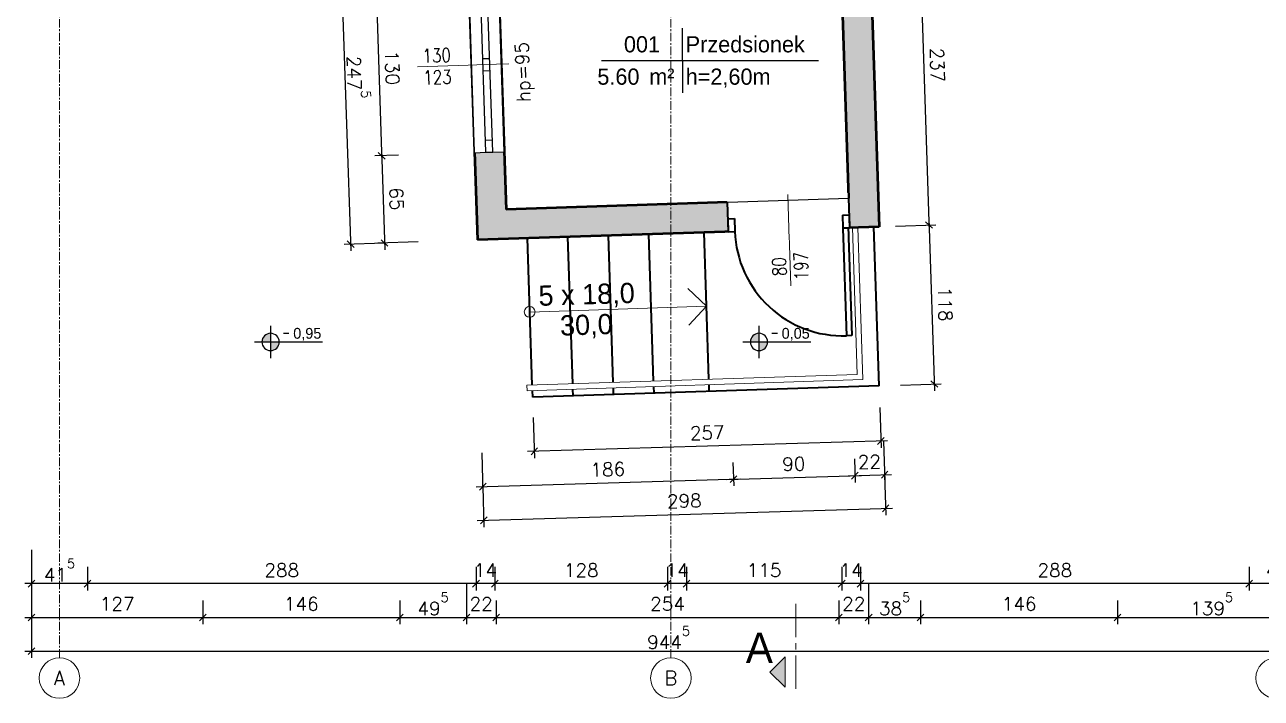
# Model space of a CAD drawing. Header units: centimetres. Extents: x -278 to 1468, y -923 to 500.
# Drawn here: x -48 to 869, y -923 to -423 of the extents above; entities that cross this region are included whole.
import ezdxf
from ezdxf.enums import TextEntityAlignment as Align

# ---------------------------------------------------------------- set-up
doc = ezdxf.new("R2010")
doc.units = ezdxf.units.CM
doc.header["$LTSCALE"] = 0.1
doc.linetypes.add('CENTERX2', pattern=[101.6, 63.5, -12.7, 12.7, -12.7])
doc.linetypes.add('HIDDEN', pattern=[9.525, 6.35, -3.175])
for name, color, linetype, lineweight in [('2DA_ALW', 7, 'Continuous', 25), ('2DA_DESC', 7, 'Continuous', 9), ('2DA_DETAL', 7, 'Continuous', 15), ('2DA_DIM_5', 7, 'Continuous', 5), ('2DA_DOOR', 7, 'Continuous', 35), ('2DA_HIDDE', 253, 'HIDDEN', 9), ('2DA_OPIS_STOLARKI', 113, 'Continuous', 9), ('2DA_OŚIE', 7, 'Continuous', 0), ('2DA_PARAPET', 153, 'Continuous', 9), ('2DA_POMIESZCZENIA', 7, 'Continuous', 25), ('2DA_STRS', 131, 'Continuous', 35), ('2DA_WAL_ISTN', 31, 'Continuous', 50), ('2DA_WIN', 7, 'Continuous', 25), ('_A_AK_widok-b.cienka', 59, 'Continuous', 0), ('CP_DOORON', 253, 'Continuous', 35), ('CP_DOORSILL', 252, 'Continuous', 25), ('CP_TEXTNORM', 7, 'Continuous', 9)]:
    doc.layers.add(name, color=color, linetype=linetype, lineweight=lineweight)
doc.layers.add('2DA_ROOM', color=1, linetype='Continuous', plot=False)
doc.layers.add('_A_AK_hatch_sciany', color=8, linetype='Continuous', lineweight=5, transparency=0.5)
doc.layers.add('CP_UCSSPEC', color=2, linetype='Continuous')
doc.layers.add('CP_WIPEOUT', color=255, linetype='Continuous')
doc.layers.get('CP_UCSSPEC').off()
doc.styles.add('CP_ATTR', font='ROMANS.SHX')
doc.styles.add('CP_ISOTXT', font='cp_isocp.shx')
doc.styles.add('CP_TXT', font='ROMANS.SHX')
doc.dimstyles.new('CP_ADIM_CM_CM_50', dxfattribs={"dimscale": 5, "dimtxt": 3, "dimasz": 1.5, "dimexe": 1.5, "dimexo": 0, "dimgap": 1.5, "dimtad": 1, "dimtxsty": 'CP_TXT', "dimblk": 'OBLIQUE', "dimcen": 2.5, "dimdle": 1.5, "dimadec": 0, "dimazin": 0, "dimtfac": 1, "dimtix": 1, "dimtmove": 2, "dimatfit": 3, "dimfxl": 1, "dimtvp": 1.5, "dimarcsym": 0})

# ---------------------------------------------------------------- blocks, each defined once
blk = doc.blocks.new('cp_ucs2d')
at = {"layer": 'Defpoints'}
blk.add_line((0, 0), (0, 0), dxfattribs=at)
blk.add_point((0, 0), dxfattribs=at)
blk = doc.blocks.new('Parch_d080_205a_fusdsxh')
at = {"layer": 'CP_DOORON'}
blk.add_line((44, -80), (40, -80), dxfattribs=at)
blk.add_wipeout([(-45, 26), (45, 26), (45, -4), (-45, -4)]).dxf.layer = 'CP_WIPEOUT'
for p, q in [((-45, 22), (-45, 0)), ((45, 22), (45, 0)), ((-45, 9.5), (-40, 9.5)), ((-45, 9.5), (-45, 0)), ((-40, 9.5), (-40, 0)), ((40, 9.5), (45, 9.5)), ((40, 9.5), (40, 0)), ((45, 9.5), (45, 0)), ((-45, 0), (-40, 0)), ((40, 0), (45, 0))]:
    blk.add_line(p, q)
for p, q in [((40, 0), (40, -80)), ((44, 0), (44, -80))]:
    blk.add_line(p, q, dxfattribs=at)
blk.add_arc((40, 0), 80, 180, 270, dxfattribs=at)
at = {"layer": 'CP_DOORSILL'}
for p, q in [((-45, 22), (-45, 22)), ((45, 22), (45, 22)), ((-45, 0), (-45, 0)), ((45, 0), (45, 0))]:
    blk.add_line(p, q, dxfattribs=at)
at = {"layer": 'CP_UCSSPEC'}
blk.add_blockref('cp_ucs2d', (0, 11), dxfattribs=at)
at = {"linetype": 'ByBlock', "style": 'CP_ATTR', "flags": 9}
for tag in ['OTHER', 'PRICE', 'WEIGHT', 'CHARACTER', 'ORDER-NO', 'PRODUCT-TYPE', 'ARTICLE', 'PRODUCER', 'NUMBER', 'GROUP', 'NAME']:
    blk.add_attdef(tag, text='', height=0.00005, dxfattribs=at).set_placement((-0.18, -0.02), align=Align.MIDDLE_LEFT)
blk = doc.blocks.new('2da_aoz02a')
blk.add_line((0, -1.261), (0, 4.388))
at = {"linetype": 'ByBlock', "style": 'CP_ATTR', "width": 0.8, "flags": 8}
blk.add_attdef('HEIGHT', text='', height=0.85, rotation=270, dxfattribs=at).set_placement((-0.68, 3.183), align=Align.MIDDLE)
at = {"linetype": 'ByBlock', "style": 'CP_ATTR', "width": 0.8}
blk.add_attdef('WIDTH', text='', height=0.85, rotation=270, dxfattribs=at).set_placement((0.668, 3.183), align=Align.MIDDLE_CENTER)
blk = doc.blocks.new('2arch_d254a24000anbn_ztvu6uf')
blk.add_wipeout([(-65, 22), (-65, 22), (-65, 22), (-65, 13.5), (-65, 13.5), (-65, 8.5), (-65, 0), (-65, 0), (-65, 0), (65, 0), (65, 0), (65, 0), (65, 8.5), (65, 13.5), (65, 13.5), (65, 22), (65, 22), (65, 22)]).dxf.layer = 'CP_WIPEOUT'
for p, q in [((-65, 22), (-65, 22)), ((-65, 22), (65, 22)), ((-65, 22), (-65, 13.5)), ((-65, 22), (-65, 22)), ((65, 22), (65, 22)), ((65, 22), (65, 22)), ((65, 22), (65, 13.5)), ((-65, 13.5), (65, 13.5)), ((-65, 13.5), (-65, 8.5)), ((-56, 13.5), (-56, 8.5)), ((-4.5, 13.5), (-4.5, 8.5)), ((4.5, 13.5), (4.5, 8.5)), ((56, 13.5), (56, 8.5)), ((65, 13.5), (65, 8.5)), ((-65, 8.5), (65, 8.5)), ((-65, 8.5), (-65, 0)), ((-65, 0), (-65, 0)), ((-65, 0), (-65, 0)), ((-65, 0), (65, 0)), ((65, 8.5), (65, 0)), ((65, 0), (65, 0)), ((65, 0), (65, 0))]:
    blk.add_line(p, q)
at = {"layer": '2DA_HIDDE', "ltscale": 5}
for p, q in [((65, 22), (-65, 22)), ((-65, 0), (65, 0))]:
    blk.add_line(p, q, dxfattribs=at)
at = {"layer": 'CP_UCSSPEC'}
blk.add_blockref('cp_ucs2d', (0, 11), dxfattribs=at)
at = {"linetype": 'ByBlock', "style": 'CP_ATTR', "flags": 9}
for tag, p in [('OTHER', (-0.17, 0)), ('CHARACTER', (-0.17, 0)), ('ORDER-NO', (-0.17, 0)), ('PRODUCT-TYPE', (-0.17, 0)), ('NUMBER', (-0.17, 0)), ('NAME', (-0.17, 0)), ('PRICE', (-0.16, 0)), ('WEIGHT', (-0.16, 0)), ('ARTICLE', (-0.16, 0)), ('PRODUCER', (-0.17, 0)), ('GROUP', (-0.16, 0))]:
    blk.add_attdef(tag, text='', height=0.00005, dxfattribs=at).set_placement(p, align=Align.MIDDLE_LEFT)
blk = doc.blocks.new('2da_pok06c_6fduy4')
for p, q in [((0, 0), (0, 2)), ((-5, 0), (8.4, 0)), ((0, 0), (0, -0.5)), ((0, -0.5), (0, -2))]:
    blk.add_line(p, q)
at = {"linetype": 'ByBlock', "style": 'CP_ISOTXT'}
blk.add_attdef('NR', text='', height=1, dxfattribs=at).set_placement((-2.5, 1), align=Align.MIDDLE_CENTER)
blk.add_attdef('NAME', (0.2, 0.5), '', height=1, dxfattribs=at)
at = {"style": 'CP_ISOTXT', "flags": 1}
for tag, p in [('FLOOR_MAT', (-0.97, 0.229)), ('UNIT_AIR_IN', (-0.968, 0.395)), ('MAX_USERS', (-0.966, 0.186)), ('HEATING', (-0.947, 0.289)), ('AIR_IN', (-0.923, 0.346)), ('UNIT_HEATING', (-0.908, 0.46)), ('HEIGHT', (-0.697, 0.297)), ('AIR_OUT', (-0.672, 0.349)), ('TEMP', (-0.612, 0.229)), ('UNIT_AIR_OUT', (-0.607, 0.397)), ('UNIT_MAX_USERS', (-0.58, 0.188)), ('UNIT_LUX', (-0.568, 0.431)), ('UNIT_HEIGHT', (-0.522, 0.455)), ('LUX', (-0.45, 0.3)), ('UNIT_TEMP', (-0.431, 0.229))]:
    blk.add_attdef(tag, p, '', height=0.025, dxfattribs=at)
at = {"linetype": 'ByBlock', "style": 'CP_ISOTXT'}
blk.add_attdef('AREA', text='', height=1, dxfattribs=at).set_placement((-2.655, -1.5), align=Align.RIGHT)
blk.add_attdef('UNIT_AREA', text='', height=1, dxfattribs=at).set_placement((-2.053, -1), align=Align.MIDDLE_LEFT)
for tag, p in [('TEXT02', (0.2, -0.5)), ('TEXT06', (0.2, -0.5)), ('0', (0.7, -0.5))]:
    blk.add_attdef(tag, text='', height=1, dxfattribs=at).set_placement(p, align=Align.TOP_LEFT)
blk = doc.blocks.new('cpsar_sw_x003')
blk.add_line((-0.25, 0), (0.25, 0))
blk = doc.blocks.new('2da_wys13_fk9wgmj')
h = blk.add_hatch(color=256)
h.paths.add_polyline_path([(0, 0.8, 0.414214), (-0.8, 0), (0, 0)])
h.paths.add_polyline_path([(0.8, 0), (0, 0), (0, -0.8, 0.414214)])
for p, q in [((0, 1.5), (0, -1.5)), ((-1.5, 0), (4.8, 0))]:
    blk.add_line(p, q)
for start, end in [(90, 180), (180, 270), (0, 90), (270, 0)]:
    blk.add_arc((0, 0), 0.8, start, end)
blk.add_blockref('cpsar_sw_x003', (1.45, 0.8))
at = {"linetype": 'ByBlock', "style": 'CP_ISOTXT'}
for tag, p in [('VAL', (2.1, 0.3)), ('MARK', (2.1, -1.3))]:
    blk.add_attdef(tag, p, '', height=1, dxfattribs=at)
blk = doc.blocks.new('_Oblique')
at = {"color": 0, "linetype": 'ByBlock', "lineweight": -2}
blk.add_line((-0.5, -0.5), (0.5, 0.5), dxfattribs=at)
blk = doc.blocks.new('*D1940')
at = {"layer": '2DA_DIM_5', "color": 0, "lineweight": -2}
for p, q in [((-42.5, -863), (-42.5, -893)), ((902, -863), (902, -893)), ((-47.5, -888), (907, -888))]:
    blk.add_line(p, q, dxfattribs=at)
at = {"layer": 'Defpoints', "color": 0}
for p in [(-42.5, -863), (902, -863), (902, -888)]:
    blk.add_point(p, dxfattribs=at)
at = {"layer": '2DA_DIM_5', "color": 0, "lineweight": -2, "xscale": 5, "yscale": 5, "zscale": 5, "rotation": 180}
blk.add_blockref('_Oblique', (-42.5, -888), dxfattribs=at)
at = {"layer": '2DA_DIM_5', "color": 0, "lineweight": -2, "xscale": 5, "yscale": 5, "zscale": 5}
blk.add_blockref('_Oblique', (902, -888), dxfattribs=at)
at = {"layer": '2DA_DIM_5', "color": 0, "insert": (429.75, -878), "char_height": 10, "attachment_point": 5, "style": 'CP_TXT'}
blk.add_mtext('944{\\A1;{\\H0.7x;\\S5^ ;}}', dxfattribs=at)
blk = doc.blocks.new('*D1941')
at = {"layer": '2DA_DIM_5', "color": 0, "lineweight": -2}
for p, q in [((-42.5, -838), (-42.5, -868)), ((84.5, -850.5), (84.5, -868)), ((-47.5, -863), (89.5, -863))]:
    blk.add_line(p, q, dxfattribs=at)
at = {"layer": 'Defpoints', "color": 0}
for p in [(-42.5, -838), (84.5, -850.5), (84.5, -863)]:
    blk.add_point(p, dxfattribs=at)
at = {"layer": '2DA_DIM_5', "color": 0, "lineweight": -2, "xscale": 5, "yscale": 5, "zscale": 5, "rotation": 180}
blk.add_blockref('_Oblique', (-42.5, -863), dxfattribs=at)
at = {"layer": '2DA_DIM_5', "color": 0, "lineweight": -2, "xscale": 5, "yscale": 5, "zscale": 5}
blk.add_blockref('_Oblique', (84.5, -863), dxfattribs=at)
at = {"layer": '2DA_DIM_5', "color": 0, "insert": (21, -853), "char_height": 10, "attachment_point": 5, "style": 'CP_TXT'}
blk.add_mtext('127', dxfattribs=at)
blk = doc.blocks.new('*D1942')
at = {"layer": '2DA_DIM_5', "color": 0, "lineweight": -2}
for p, q in [((84.5, -850.5), (84.5, -868)), ((230.5, -850.5), (230.5, -868)), ((79.5, -863), (235.5, -863))]:
    blk.add_line(p, q, dxfattribs=at)
at = {"layer": 'Defpoints', "color": 0}
for p in [(84.5, -850.5), (230.5, -850.5), (230.5, -863)]:
    blk.add_point(p, dxfattribs=at)
at = {"layer": '2DA_DIM_5', "color": 0, "lineweight": -2, "xscale": 5, "yscale": 5, "zscale": 5, "rotation": 180}
blk.add_blockref('_Oblique', (84.5, -863), dxfattribs=at)
at = {"layer": '2DA_DIM_5', "color": 0, "lineweight": -2, "xscale": 5, "yscale": 5, "zscale": 5}
blk.add_blockref('_Oblique', (230.5, -863), dxfattribs=at)
at = {"layer": '2DA_DIM_5', "color": 0, "insert": (157.5, -853), "char_height": 10, "attachment_point": 5, "style": 'CP_TXT'}
blk.add_mtext('146', dxfattribs=at)
blk = doc.blocks.new('*D1943')
at = {"layer": '2DA_DIM_5', "color": 0, "lineweight": -2}
for p, q in [((230.5, -850.5), (230.5, -868)), ((279.84, -850.5), (279.84, -868)), ((225.5, -863), (284.84, -863))]:
    blk.add_line(p, q, dxfattribs=at)
at = {"layer": 'Defpoints', "color": 0}
for p in [(230.5, -850.5), (279.84, -850.5), (279.84, -863)]:
    blk.add_point(p, dxfattribs=at)
at = {"layer": '2DA_DIM_5', "color": 0, "lineweight": -2, "xscale": 5, "yscale": 5, "zscale": 5, "rotation": 180}
blk.add_blockref('_Oblique', (230.5, -863), dxfattribs=at)
at = {"layer": '2DA_DIM_5', "color": 0, "lineweight": -2, "xscale": 5, "yscale": 5, "zscale": 5}
blk.add_blockref('_Oblique', (279.84, -863), dxfattribs=at)
at = {"layer": '2DA_DIM_5', "color": 0, "insert": (255.17, -853), "char_height": 10, "attachment_point": 5, "style": 'CP_TXT'}
blk.add_mtext('49{\\A1;{\\H0.7x;\\S5^ ;}}', dxfattribs=at)
blk = doc.blocks.new('*D1945')
at = {"layer": '2DA_DIM_5', "color": 0, "lineweight": -2}
for p, q in [((578, -850.5), (578, -868)), ((616.5, -850.5), (616.5, -868)), ((573, -863), (621.5, -863))]:
    blk.add_line(p, q, dxfattribs=at)
at = {"layer": 'Defpoints', "color": 0}
for p in [(578, -850.5), (616.5, -850.5), (616.5, -863)]:
    blk.add_point(p, dxfattribs=at)
at = {"layer": '2DA_DIM_5', "color": 0, "lineweight": -2, "xscale": 5, "yscale": 5, "zscale": 5, "rotation": 180}
blk.add_blockref('_Oblique', (578, -863), dxfattribs=at)
at = {"layer": '2DA_DIM_5', "color": 0, "lineweight": -2, "xscale": 5, "yscale": 5, "zscale": 5}
blk.add_blockref('_Oblique', (616.5, -863), dxfattribs=at)
at = {"layer": '2DA_DIM_5', "color": 0, "insert": (597.25, -853), "char_height": 10, "attachment_point": 5, "style": 'CP_TXT'}
blk.add_mtext('38{\\A1;{\\H0.7x;\\S5^ ;}}', dxfattribs=at)
blk = doc.blocks.new('*D1946')
at = {"layer": '2DA_DIM_5', "color": 0, "lineweight": -2}
for p, q in [((616.5, -850.5), (616.5, -868)), ((762.5, -850.5), (762.5, -868)), ((611.5, -863), (767.5, -863))]:
    blk.add_line(p, q, dxfattribs=at)
at = {"layer": 'Defpoints', "color": 0}
for p in [(616.5, -850.5), (762.5, -850.5), (762.5, -863)]:
    blk.add_point(p, dxfattribs=at)
at = {"layer": '2DA_DIM_5', "color": 0, "lineweight": -2, "xscale": 5, "yscale": 5, "zscale": 5, "rotation": 180}
blk.add_blockref('_Oblique', (616.5, -863), dxfattribs=at)
at = {"layer": '2DA_DIM_5', "color": 0, "lineweight": -2, "xscale": 5, "yscale": 5, "zscale": 5}
blk.add_blockref('_Oblique', (762.5, -863), dxfattribs=at)
at = {"layer": '2DA_DIM_5', "color": 0, "insert": (689.5, -853), "char_height": 10, "attachment_point": 5, "style": 'CP_TXT'}
blk.add_mtext('146', dxfattribs=at)
blk = doc.blocks.new('*D1947')
at = {"layer": '2DA_DIM_5', "color": 0, "lineweight": -2}
for p, q in [((902, -838), (902, -868)), ((762.5, -850.5), (762.5, -868)), ((757.5, -863), (907, -863))]:
    blk.add_line(p, q, dxfattribs=at)
at = {"layer": 'Defpoints', "color": 0}
for p in [(902, -838), (762.5, -850.5), (902, -863)]:
    blk.add_point(p, dxfattribs=at)
at = {"layer": '2DA_DIM_5', "color": 0, "lineweight": -2, "xscale": 5, "yscale": 5, "zscale": 5, "rotation": 180}
blk.add_blockref('_Oblique', (762.5, -863), dxfattribs=at)
at = {"layer": '2DA_DIM_5', "color": 0, "lineweight": -2, "xscale": 5, "yscale": 5, "zscale": 5}
blk.add_blockref('_Oblique', (902, -863), dxfattribs=at)
at = {"layer": '2DA_DIM_5', "color": 0, "insert": (832.25, -853), "char_height": 10, "attachment_point": 5, "style": 'CP_TXT'}
blk.add_mtext('139{\\A1;{\\H0.7x;\\S5^ ;}}', dxfattribs=at)
blk = doc.blocks.new('*D1948')
at = {"layer": '2DA_DIM_5', "color": 0, "lineweight": -2}
for p, q in [((902, -813), (902, -843)), ((860, -825.5), (860, -843)), ((907, -838), (855, -838))]:
    blk.add_line(p, q, dxfattribs=at)
at = {"layer": 'Defpoints', "color": 0}
for p in [(902, -813), (860, -825.5), (860, -838)]:
    blk.add_point(p, dxfattribs=at)
at = {"layer": '2DA_DIM_5', "color": 0, "lineweight": -2, "xscale": 5, "yscale": 5, "zscale": 5, "rotation": 180}
blk.add_blockref('_Oblique', (860, -838), dxfattribs=at)
at = {"layer": '2DA_DIM_5', "color": 0, "lineweight": -2, "xscale": 5, "yscale": 5, "zscale": 5}
blk.add_blockref('_Oblique', (902, -838), dxfattribs=at)
at = {"layer": '2DA_DIM_5', "color": 0, "insert": (881, -828), "char_height": 10, "attachment_point": 5, "style": 'CP_TXT'}
blk.add_mtext('42', dxfattribs=at)
blk = doc.blocks.new('*D1949')
at = {"layer": '2DA_DIM_5', "color": 0, "lineweight": -2}
for p, q in [((572, -825.5), (572, -843)), ((860, -825.5), (860, -843)), ((865, -838), (567, -838))]:
    blk.add_line(p, q, dxfattribs=at)
at = {"layer": 'Defpoints', "color": 0}
for p in [(572, -825.5), (860, -825.5), (572, -838)]:
    blk.add_point(p, dxfattribs=at)
at = {"layer": '2DA_DIM_5', "color": 0, "lineweight": -2, "xscale": 5, "yscale": 5, "zscale": 5, "rotation": 180}
blk.add_blockref('_Oblique', (572, -838), dxfattribs=at)
at = {"layer": '2DA_DIM_5', "color": 0, "lineweight": -2, "xscale": 5, "yscale": 5, "zscale": 5}
blk.add_blockref('_Oblique', (860, -838), dxfattribs=at)
at = {"layer": '2DA_DIM_5', "color": 0, "insert": (716, -828), "char_height": 10, "attachment_point": 5, "style": 'CP_TXT'}
blk.add_mtext('288', dxfattribs=at)
blk = doc.blocks.new('*D1950')
at = {"layer": '2DA_DIM_5', "color": 0, "lineweight": -2}
for p, q in [((558, -825.5), (558, -843)), ((572, -825.5), (572, -843)), ((577, -838), (553, -838))]:
    blk.add_line(p, q, dxfattribs=at)
at = {"layer": 'Defpoints', "color": 0}
for p in [(558, -825.5), (572, -825.5), (558, -838)]:
    blk.add_point(p, dxfattribs=at)
at = {"layer": '2DA_DIM_5', "color": 0, "lineweight": -2, "xscale": 5, "yscale": 5, "zscale": 5}
blk.add_blockref('_Oblique', (558, -838), dxfattribs=at)
at = {"layer": '2DA_DIM_5', "color": 0, "lineweight": -2, "xscale": 5, "yscale": 5, "zscale": 5, "rotation": 180}
blk.add_blockref('_Oblique', (572, -838), dxfattribs=at)
at = {"layer": '2DA_DIM_5', "color": 0, "insert": (565, -828), "char_height": 10, "attachment_point": 5, "style": 'CP_TXT'}
blk.add_mtext('14', dxfattribs=at)
blk = doc.blocks.new('*D1951')
at = {"layer": '2DA_DIM_5', "color": 0, "lineweight": -2}
for p, q in [((443, -825.5), (443, -843)), ((558, -825.5), (558, -843)), ((563, -838), (438, -838))]:
    blk.add_line(p, q, dxfattribs=at)
at = {"layer": 'Defpoints', "color": 0}
for p in [(443, -825.5), (558, -825.5), (443, -838)]:
    blk.add_point(p, dxfattribs=at)
at = {"layer": '2DA_DIM_5', "color": 0, "lineweight": -2, "xscale": 5, "yscale": 5, "zscale": 5, "rotation": 180}
blk.add_blockref('_Oblique', (443, -838), dxfattribs=at)
at = {"layer": '2DA_DIM_5', "color": 0, "lineweight": -2, "xscale": 5, "yscale": 5, "zscale": 5}
blk.add_blockref('_Oblique', (558, -838), dxfattribs=at)
at = {"layer": '2DA_DIM_5', "color": 0, "insert": (500.5, -828), "char_height": 10, "attachment_point": 5, "style": 'CP_TXT'}
blk.add_mtext('115', dxfattribs=at)
blk = doc.blocks.new('*D1952')
at = {"layer": '2DA_DIM_5', "color": 0, "lineweight": -2}
for p, q in [((429, -825.5), (429, -843)), ((443, -825.5), (443, -843)), ((448, -838), (424, -838))]:
    blk.add_line(p, q, dxfattribs=at)
at = {"layer": 'Defpoints', "color": 0}
for p in [(429, -825.5), (443, -825.5), (429, -838)]:
    blk.add_point(p, dxfattribs=at)
at = {"layer": '2DA_DIM_5', "color": 0, "lineweight": -2, "xscale": 5, "yscale": 5, "zscale": 5}
blk.add_blockref('_Oblique', (429, -838), dxfattribs=at)
at = {"layer": '2DA_DIM_5', "color": 0, "lineweight": -2, "xscale": 5, "yscale": 5, "zscale": 5, "rotation": 180}
blk.add_blockref('_Oblique', (443, -838), dxfattribs=at)
at = {"layer": '2DA_DIM_5', "color": 0, "insert": (436, -828), "char_height": 10, "attachment_point": 5, "style": 'CP_TXT'}
blk.add_mtext('14', dxfattribs=at)
blk = doc.blocks.new('*D1953')
at = {"layer": '2DA_DIM_5', "color": 0, "lineweight": -2}
for p, q in [((301, -825.5), (301, -843)), ((429, -825.5), (429, -843)), ((434, -838), (296, -838))]:
    blk.add_line(p, q, dxfattribs=at)
at = {"layer": 'Defpoints', "color": 0}
for p in [(301, -825.5), (429, -825.5), (301, -838)]:
    blk.add_point(p, dxfattribs=at)
at = {"layer": '2DA_DIM_5', "color": 0, "lineweight": -2, "xscale": 5, "yscale": 5, "zscale": 5, "rotation": 180}
blk.add_blockref('_Oblique', (301, -838), dxfattribs=at)
at = {"layer": '2DA_DIM_5', "color": 0, "lineweight": -2, "xscale": 5, "yscale": 5, "zscale": 5}
blk.add_blockref('_Oblique', (429, -838), dxfattribs=at)
at = {"layer": '2DA_DIM_5', "color": 0, "insert": (365, -828), "char_height": 10, "attachment_point": 5, "style": 'CP_TXT'}
blk.add_mtext('128', dxfattribs=at)
blk = doc.blocks.new('*D1954')
at = {"layer": '2DA_DIM_5', "color": 0, "lineweight": -2}
for p, q in [((287, -825.5), (287, -843)), ((301, -825.5), (301, -843)), ((306, -838), (282, -838))]:
    blk.add_line(p, q, dxfattribs=at)
at = {"layer": 'Defpoints', "color": 0}
for p in [(287, -825.5), (301, -825.5), (287, -838)]:
    blk.add_point(p, dxfattribs=at)
at = {"layer": '2DA_DIM_5', "color": 0, "lineweight": -2, "xscale": 5, "yscale": 5, "zscale": 5}
blk.add_blockref('_Oblique', (287, -838), dxfattribs=at)
at = {"layer": '2DA_DIM_5', "color": 0, "lineweight": -2, "xscale": 5, "yscale": 5, "zscale": 5, "rotation": 180}
blk.add_blockref('_Oblique', (301, -838), dxfattribs=at)
at = {"layer": '2DA_DIM_5', "color": 0, "insert": (294, -828), "char_height": 10, "attachment_point": 5, "style": 'CP_TXT'}
blk.add_mtext('14', dxfattribs=at)
blk = doc.blocks.new('*D1955')
at = {"layer": '2DA_DIM_5', "color": 0, "lineweight": -2}
for p, q in [((-1, -825.5), (-1, -843)), ((287, -825.5), (287, -843)), ((292, -838), (-6, -838))]:
    blk.add_line(p, q, dxfattribs=at)
at = {"layer": 'Defpoints', "color": 0}
for p in [(-1, -825.5), (287, -825.5), (-1, -838)]:
    blk.add_point(p, dxfattribs=at)
at = {"layer": '2DA_DIM_5', "color": 0, "lineweight": -2, "xscale": 5, "yscale": 5, "zscale": 5, "rotation": 180}
blk.add_blockref('_Oblique', (-1, -838), dxfattribs=at)
at = {"layer": '2DA_DIM_5', "color": 0, "lineweight": -2, "xscale": 5, "yscale": 5, "zscale": 5}
blk.add_blockref('_Oblique', (287, -838), dxfattribs=at)
at = {"layer": '2DA_DIM_5', "color": 0, "insert": (143, -828), "char_height": 10, "attachment_point": 5, "style": 'CP_TXT'}
blk.add_mtext('288', dxfattribs=at)
blk = doc.blocks.new('*D1956')
at = {"layer": '2DA_DIM_5', "color": 0, "lineweight": -2}
for p, q in [((-42.5, -813), (-42.5, -843)), ((-1, -825.5), (-1, -843)), ((4, -838), (-47.5, -838))]:
    blk.add_line(p, q, dxfattribs=at)
at = {"layer": 'Defpoints', "color": 0}
for p in [(-42.5, -813), (-1, -825.5), (-42.5, -838)]:
    blk.add_point(p, dxfattribs=at)
at = {"layer": '2DA_DIM_5', "color": 0, "lineweight": -2, "xscale": 5, "yscale": 5, "zscale": 5, "rotation": 180}
blk.add_blockref('_Oblique', (-42.5, -838), dxfattribs=at)
at = {"layer": '2DA_DIM_5', "color": 0, "lineweight": -2, "xscale": 5, "yscale": 5, "zscale": 5}
blk.add_blockref('_Oblique', (-1, -838), dxfattribs=at)
at = {"layer": '2DA_DIM_5', "color": 0, "insert": (-21.75, -828), "char_height": 10, "attachment_point": 5, "style": 'CP_TXT'}
blk.add_mtext('41{\\A1;{\\H0.7x;\\S5^ ;}}', dxfattribs=at)
blk = doc.blocks.new('*D1957')
at = {"layer": '2DA_DIM_5', "color": 0, "lineweight": -2}
for p, q in [((279.84, -838), (279.84, -868)), ((301.85, -850.5), (301.85, -868)), ((274.84, -863), (306.85, -863))]:
    blk.add_line(p, q, dxfattribs=at)
at = {"layer": 'Defpoints', "color": 0}
for p in [(279.84, -838), (301.85, -850.5), (301.85, -863)]:
    blk.add_point(p, dxfattribs=at)
at = {"layer": '2DA_DIM_5', "color": 0, "lineweight": -2, "xscale": 5, "yscale": 5, "zscale": 5}
blk.add_blockref('_Oblique', (279.84, -863), dxfattribs=at)
at = {"layer": '2DA_DIM_5', "color": 0, "lineweight": -2, "xscale": 5, "yscale": 5, "zscale": 5, "rotation": 180}
blk.add_blockref('_Oblique', (301.85, -863), dxfattribs=at)
at = {"layer": '2DA_DIM_5', "color": 0, "insert": (290.84, -853), "char_height": 10, "attachment_point": 5, "style": 'CP_TXT'}
blk.add_mtext('22', dxfattribs=at)
blk = doc.blocks.new('*D1958')
at = {"layer": '2DA_DIM_5', "color": 0, "lineweight": -2}
for p, q in [((301.85, -850.5), (301.85, -868)), ((555.99, -850.5), (555.99, -868)), ((296.85, -863), (560.99, -863))]:
    blk.add_line(p, q, dxfattribs=at)
at = {"layer": 'Defpoints', "color": 0}
for p in [(301.85, -850.5), (555.99, -850.5), (555.99, -863)]:
    blk.add_point(p, dxfattribs=at)
at = {"layer": '2DA_DIM_5', "color": 0, "lineweight": -2, "xscale": 5, "yscale": 5, "zscale": 5, "rotation": 180}
blk.add_blockref('_Oblique', (301.85, -863), dxfattribs=at)
at = {"layer": '2DA_DIM_5', "color": 0, "lineweight": -2, "xscale": 5, "yscale": 5, "zscale": 5}
blk.add_blockref('_Oblique', (555.99, -863), dxfattribs=at)
at = {"layer": '2DA_DIM_5', "color": 0, "insert": (428.92, -853), "char_height": 10, "attachment_point": 5, "style": 'CP_TXT'}
blk.add_mtext('254', dxfattribs=at)
blk = doc.blocks.new('*D1959')
at = {"layer": '2DA_DIM_5', "color": 0, "lineweight": -2}
for p, q in [((578, -838), (578, -868)), ((555.99, -850.5), (555.99, -868)), ((550.99, -863), (583, -863))]:
    blk.add_line(p, q, dxfattribs=at)
at = {"layer": 'Defpoints', "color": 0}
for p in [(578, -838), (555.99, -850.5), (578, -863)]:
    blk.add_point(p, dxfattribs=at)
at = {"layer": '2DA_DIM_5', "color": 0, "lineweight": -2, "xscale": 5, "yscale": 5, "zscale": 5}
blk.add_blockref('_Oblique', (555.99, -863), dxfattribs=at)
at = {"layer": '2DA_DIM_5', "color": 0, "lineweight": -2, "xscale": 5, "yscale": 5, "zscale": 5, "rotation": 180}
blk.add_blockref('_Oblique', (578, -863), dxfattribs=at)
at = {"layer": '2DA_DIM_5', "color": 0, "insert": (566.99, -853), "char_height": 10, "attachment_point": 5, "style": 'CP_TXT'}
blk.add_mtext('22', dxfattribs=at)
blk = doc.blocks.new('*D1963')
at = {"layer": '2DA_DIM_5', "color": 0, "lineweight": -2}
for p, q in [((589.99, -336.1), (619.97, -335.11)), ((614.81, -330.28), (622.97, -577.06)), ((597.82, -572.89), (627.8, -571.9))]:
    blk.add_line(p, q, dxfattribs=at)
at = {"layer": 'Defpoints', "color": 0}
for p in [(589.99, -336.1), (597.82, -572.89), (622.8, -572.06)]:
    blk.add_point(p, dxfattribs=at)
at = {"layer": '2DA_DIM_5', "color": 0, "lineweight": -2, "xscale": 5, "yscale": 5, "zscale": 5}
for p, rotation in [((614.98, -335.27), 91.89338584574635), ((622.8, -572.06), 271.8933858457463)]:
    blk.add_blockref('_Oblique', p, dxfattribs=dict(at, rotation=rotation))
at = {"layer": '2DA_DIM_5', "color": 0, "insert": (628.88, -453.34), "char_height": 10, "attachment_point": 5, "rotation": 271.89339, "style": 'CP_TXT'}
blk.add_mtext('237', dxfattribs=at)
blk = doc.blocks.new('*D1967')
at = {"layer": '2DA_DIM_5', "color": 0, "lineweight": -2}
for p, q in [((210.99, -338.28), (181.01, -339.27)), ((194.34, -591.23), (185.84, -334.1)), ((219.16, -585.41), (189.18, -586.4))]:
    blk.add_line(p, q, dxfattribs=at)
at = {"layer": 'Defpoints', "color": 0}
for p in [(186.01, -339.1), (210.99, -338.28), (219.16, -585.41)]:
    blk.add_point(p, dxfattribs=at)
at = {"layer": '2DA_DIM_5', "color": 0, "lineweight": -2, "xscale": 5, "yscale": 5, "zscale": 5}
for p, rotation in [((186.01, -339.1), 91.89338584574635), ((194.18, -586.23), 271.8933858457463)]:
    blk.add_blockref('_Oblique', p, dxfattribs=dict(at, rotation=rotation))
at = {"layer": '2DA_DIM_5', "color": 0, "insert": (200.08, -462.34), "char_height": 10, "attachment_point": 5, "rotation": 271.89339, "style": 'CP_TXT'}
blk.add_mtext('247{\\A1;{\\H0.7x;\\S5^ ;}}', dxfattribs=at)
blk = doc.blocks.new('*D1969')
at = {"layer": '2DA_DIM_5', "color": 0, "lineweight": -2}
for p, q in [((225.22, -390.33), (207.73, -390.91)), ((212.56, -385.75), (217.19, -525.67)), ((229.51, -520.26), (212.02, -520.84))]:
    blk.add_line(p, q, dxfattribs=at)
at = {"layer": 'Defpoints', "color": 0}
for p in [(225.22, -390.33), (217.02, -520.68), (229.51, -520.26)]:
    blk.add_point(p, dxfattribs=at)
at = {"layer": '2DA_DIM_5', "color": 0, "lineweight": -2, "xscale": 5, "yscale": 5, "zscale": 5}
for p, rotation in [((212.73, -390.75), 91.89338584574637), ((217.02, -520.68), 271.8933858457464)]:
    blk.add_blockref('_Oblique', p, dxfattribs=dict(at, rotation=rotation))
at = {"layer": '2DA_DIM_5', "color": 0, "insert": (224.87, -455.38), "char_height": 10, "attachment_point": 5, "rotation": 271.89339, "style": 'CP_TXT'}
blk.add_mtext('130', dxfattribs=at)
blk = doc.blocks.new('*D1970')
at = {"layer": '2DA_DIM_5', "color": 0, "lineweight": -2}
for p, q in [((229.51, -520.26), (212.02, -520.84)), ((216.86, -515.68), (219.33, -590.41)), ((244.15, -584.58), (214.16, -585.57))]:
    blk.add_line(p, q, dxfattribs=at)
at = {"layer": 'Defpoints', "color": 0}
for p in [(229.51, -520.26), (219.16, -585.41), (244.15, -584.58)]:
    blk.add_point(p, dxfattribs=at)
at = {"layer": '2DA_DIM_5', "color": 0, "lineweight": -2, "xscale": 5, "yscale": 5, "zscale": 5}
for p, rotation in [((217.02, -520.68), 91.89338584574637), ((219.16, -585.41), 271.8933858457463)]:
    blk.add_blockref('_Oblique', p, dxfattribs=dict(at, rotation=rotation))
at = {"layer": '2DA_DIM_5', "color": 0, "insert": (228.09, -552.71), "char_height": 10, "attachment_point": 5, "rotation": 271.89339, "style": 'CP_TXT'}
blk.add_mtext('65', dxfattribs=at)
blk = doc.blocks.new('*D1971')
at = {"layer": '2DA_DIM_5', "color": 0, "lineweight": -2}
for p, q in [((589.85, -757.23), (590.73, -787.22)), ((291.98, -766), (292.86, -795.99)), ((287.72, -791.14), (595.58, -782.07))]:
    blk.add_line(p, q, dxfattribs=at)
at = {"layer": 'Defpoints', "color": 0}
for p in [(589.85, -757.23), (291.98, -766), (590.59, -782.22)]:
    blk.add_point(p, dxfattribs=at)
at = {"layer": '2DA_DIM_5', "color": 0, "lineweight": -2, "xscale": 5, "yscale": 5, "zscale": 5}
for p, rotation in [((590.59, -782.22), 1.687367062001556), ((292.72, -790.99), 181.6873670620016)]:
    blk.add_blockref('_Oblique', p, dxfattribs=dict(at, rotation=rotation))
at = {"layer": '2DA_DIM_5', "color": 0, "insert": (441.36, -776.61), "char_height": 10, "attachment_point": 5, "rotation": 1.68737, "style": 'CP_TXT'}
blk.add_mtext('298', dxfattribs=at)
blk = doc.blocks.new('*D1972')
at = {"layer": '2DA_DIM_5', "color": 0, "lineweight": -2}
for p, q in [((291.24, -741.01), (292.13, -771)), ((477.45, -748.03), (477.97, -765.53)), ((286.98, -766.15), (482.82, -760.38))]:
    blk.add_line(p, q, dxfattribs=at)
at = {"layer": 'Defpoints', "color": 0}
for p in [(291.24, -741.01), (477.45, -748.03), (477.82, -760.53)]:
    blk.add_point(p, dxfattribs=at)
at = {"layer": '2DA_DIM_5', "color": 0, "lineweight": -2, "xscale": 5, "yscale": 5, "zscale": 5}
for p, rotation in [((477.82, -760.53), 1.687367062001542), ((291.98, -766), 181.6873670620015)]:
    blk.add_blockref('_Oblique', p, dxfattribs=dict(at, rotation=rotation))
at = {"layer": '2DA_DIM_5', "color": 0, "insert": (384.61, -753.27), "char_height": 10, "attachment_point": 5, "rotation": 1.68737, "style": 'CP_TXT'}
blk.add_mtext('186', dxfattribs=at)
blk = doc.blocks.new('*D1973')
at = {"layer": '2DA_DIM_5', "color": 0, "lineweight": -2}
for p, q in [((477.45, -748.03), (477.97, -765.53)), ((567.45, -745.38), (567.97, -762.88)), ((472.82, -760.68), (572.82, -757.73))]:
    blk.add_line(p, q, dxfattribs=at)
at = {"layer": 'Defpoints', "color": 0}
for p in [(477.45, -748.03), (567.45, -745.38), (567.82, -757.88)]:
    blk.add_point(p, dxfattribs=at)
at = {"layer": '2DA_DIM_5', "color": 0, "lineweight": -2, "xscale": 5, "yscale": 5, "zscale": 5}
for p, rotation in [((477.82, -760.53), 181.6873670620015), ((567.82, -757.88), 1.687367062001537)]:
    blk.add_blockref('_Oblique', p, dxfattribs=dict(at, rotation=rotation))
at = {"layer": '2DA_DIM_5', "color": 0, "insert": (522.52, -749.21), "char_height": 10, "attachment_point": 5, "rotation": 1.68737, "style": 'CP_TXT'}
blk.add_mtext('90', dxfattribs=at)
blk = doc.blocks.new('*D1974')
at = {"layer": '2DA_DIM_5', "color": 0, "lineweight": -2}
for p, q in [((589.11, -732.24), (590, -762.23)), ((567.45, -745.38), (567.97, -762.88)), ((562.82, -758.03), (594.85, -757.08))]:
    blk.add_line(p, q, dxfattribs=at)
at = {"layer": 'Defpoints', "color": 0}
for p in [(589.11, -732.24), (567.45, -745.38), (589.85, -757.23)]:
    blk.add_point(p, dxfattribs=at)
at = {"layer": '2DA_DIM_5', "color": 0, "lineweight": -2, "xscale": 5, "yscale": 5, "zscale": 5}
for p, rotation in [((567.82, -757.88), 1.687367062001458), ((589.85, -757.23), 181.6873670620014)]:
    blk.add_blockref('_Oblique', p, dxfattribs=dict(at, rotation=rotation))
at = {"layer": '2DA_DIM_5', "color": 0, "insert": (578.54, -747.56), "char_height": 10, "attachment_point": 5, "rotation": 1.68737, "style": 'CP_TXT'}
blk.add_mtext('22', dxfattribs=at)
blk = doc.blocks.new('*D1975')
at = {"layer": '2DA_DIM_5', "color": 0, "lineweight": -2}
for p, q in [((586.32, -707.31), (587.2, -737.3)), ((329.44, -714.88), (330.32, -744.87)), ((592.05, -732.15), (325.18, -740.02))]:
    blk.add_line(p, q, dxfattribs=at)
at = {"layer": 'Defpoints', "color": 0}
for p in [(586.32, -707.31), (329.44, -714.88), (330.17, -739.87)]:
    blk.add_point(p, dxfattribs=at)
at = {"layer": '2DA_DIM_5', "color": 0, "lineweight": -2, "xscale": 5, "yscale": 5, "zscale": 5}
for p, rotation in [((587.05, -732.3), 1.687367062001769), ((330.17, -739.87), 181.6873670620018)]:
    blk.add_blockref('_Oblique', p, dxfattribs=dict(at, rotation=rotation))
at = {"layer": '2DA_DIM_5', "color": 0, "insert": (458.32, -726.09), "char_height": 10, "attachment_point": 5, "rotation": 1.68737, "style": 'CP_TXT'}
blk.add_mtext('257', dxfattribs=at)
blk = doc.blocks.new('*D1976')
at = {"layer": '2DA_DIM_5', "color": 0, "lineweight": -2}
for p, q in [((622.64, -567.07), (626.87, -694.93)), ((597.82, -572.89), (627.8, -571.9)), ((601.71, -690.76), (631.7, -689.77))]:
    blk.add_line(p, q, dxfattribs=at)
at = {"layer": 'Defpoints', "color": 0}
for p in [(597.82, -572.89), (601.71, -690.76), (626.7, -689.94)]:
    blk.add_point(p, dxfattribs=at)
at = {"layer": '2DA_DIM_5', "color": 0, "lineweight": -2, "xscale": 5, "yscale": 5, "zscale": 5}
for p, rotation in [((622.8, -572.06), 91.89338584574635), ((626.7, -689.94), 271.8933858457463)]:
    blk.add_blockref('_Oblique', p, dxfattribs=dict(at, rotation=rotation))
at = {"layer": '2DA_DIM_5', "color": 0, "insert": (634.75, -630.67), "char_height": 10, "attachment_point": 5, "rotation": 271.89339, "style": 'CP_TXT'}
blk.add_mtext('118', dxfattribs=at)
blk = doc.blocks.new('*D1977')
at = {"layer": '2DA_DIM_5', "color": 0, "lineweight": -2}
blk.add_arc((578, -336), 78.12, 271.89339, 0, dxfattribs=at)
at = {"layer": 'Defpoints', "color": 0}
for p in [(-42.5, -336), (578, -336), (902, -336), (618.54, -402.78), (585.84, -573.29)]:
    blk.add_point(p, dxfattribs=at)
at = {"layer": '2DA_DIM_5', "color": 0, "lineweight": -2, "xscale": 5, "yscale": 5, "zscale": 5}
for p, rotation in [((656.12, -336), 90), ((580.58, -414.08), 181.8933858457463)]:
    blk.add_blockref('_Oblique', p, dxfattribs=dict(at, rotation=rotation))
at = {"layer": '2DA_DIM_5', "color": 0, "insert": (626.96, -383.37), "char_height": 10, "attachment_point": 5, "rotation": 45.94669, "style": 'CP_TXT'}
blk.add_mtext('88%%d', dxfattribs=at)
blk = doc.blocks.new('CPHS_200')
blk.add_circle((0, 0), 1)
at = {"style": 'CP_ATTR', "flags": 12}
blk.add_attdef('VAL', text='', height=0.7, dxfattribs=at).set_placement((0, 0), align=Align.MIDDLE)
at = {"linetype": 'ByBlock', "style": 'CP_ATTR', "flags": 9}
for tag, p in [('NAME', (-0.092, -0.018)), ('GROUP', (-0.092, -0.018)), ('NUMBER', (-0.092, -0.019)), ('PRODUCER', (-0.092, -0.018)), ('ARTICLE', (-0.092, -0.018)), ('CHARACTER', (-0.092, -0.018)), ('PN', (-0.092, -0.018)), ('TEMPERATURE', (-0.092, -0.018)), ('FLOW', (-0.092, -0.018)), ('VOLTAGE', (-0.092, -0.019)), ('WEIGHT', (-0.092, -0.018)), ('OTHER', (-0.092, -0.018)), ('PRODUCT-TYPE', (-0.092, -0.019)), ('ORDER-NO', (-0.092, -0.019)), ('POWER', (-0.092, -0.019)), ('DN', (-0.091, -0.019))]:
    blk.add_attdef(tag, text='', height=0.00005, dxfattribs=at).set_placement(p, align=Align.MIDDLE_LEFT)
blk = doc.blocks.new('2dcpar_pr_13_z5')
blk.add_hatch(color=256).paths.add_polyline_path([(-1.75, 0.35), (-2.25, 0.85), (-2.75, 0.35)])
for p, q in [((-2.25, 0.85), (-2.75, 0.35)), ((-2.25, 0.85), (-1.75, 0.35)), ((-2.8, 0), (-1.7, 0)), ((-1.75, 0.35), (-2.75, 0.35)), ((-1.5, 0), (-1.3, 0)), ((-1.1, 0), (0, 0))]:
    blk.add_line(p, q)
at = {"layer": 'CP_TEXTNORM', "linetype": 'ByBlock', "style": 'CP_ISOTXT', "flags": 8}
blk.add_attdef('SECT_MARK1', text='', height=1, dxfattribs=at).set_placement((-2.25, 1.2), align=Align.BOTTOM_CENTER)
blk = doc.blocks.new('A$C6728AE7A')
at = {"layer": '2DA_OŚIE', "linetype": 'CENTERX2'}
for p, q in [((-21.75, -893), (-21.75, 470)), ((431.4, -893), (431.4, 470))]:
    blk.add_line(p, q, dxfattribs=at)
at = {"layer": '2DA_DESC'}
ref = blk.add_blockref('2dcpar_pr_13_z5', (524, -853), dxfattribs=dict(at, xscale=22.5, yscale=22.5, zscale=22.5, rotation=90))
ref.add_attrib('SECT_MARK1', 'A', dxfattribs={"layer": 'CP_TEXTNORM', "linetype": 'ByBlock', "height": 22.5, "style": 'CP_ISOTXT', "flags": 8}).set_placement((497, -903.62), align=Align.BOTTOM_CENTER)
at = {"layer": '2DA_OŚIE', "xscale": 15, "yscale": 15, "zscale": 15}
for p, values in [((-21.75, -908), {'VAL': 'A'}), ((431.4, -908), {'VAL': 'B'}), ((880, -908), {'VAL': 'C'})]:
    blk.add_blockref('CPHS_200', p, dxfattribs=at).add_auto_attribs(values)

msp = doc.modelspace()

# ---------------------------------------------------------------- hatches: boundary and pattern name
at = {"layer": '_A_AK_hatch_sciany'}
h = msp.add_hatch(color=256, dxfattribs=at)
h.paths.add_polyline_path([(562.997, -548.027), (563.129, -552.025), (563.542, -564.518), (563.856, -574.013), (585.844, -573.286), (578, -336), (555.988, -336)])
h.paths.add_polyline_path([(294.362, -518.12), (285.867, -518.401), (288.007, -583.132), (473.905, -576.987), (473.591, -567.492), (473.178, -554.999), (309.268, -560.417), (307.855, -517.674), (299.36, -517.955)])
h.paths.add_polyline_path([(295.064, -388.026), (303.56, -387.745), (301.849, -336), (279.837, -336), (281.572, -388.472), (290.067, -388.191)])

# ---------------------------------------------------------------- linework, layer by layer
at = {"layer": '2DA_DETAL'}
for p, q in [((457.853, -632.152), (443.874, -619.085)), ((326.756, -636.635), (457.858, -632.301)), ((457.858, -632.301), (444.772, -646.262))]:
    msp.add_line(p, q, dxfattribs=at)
msp.add_circle((326.747, -636.486), 4, dxfattribs=at)
at = {"layer": '2DA_STRS'}
for p, q in [((585.844, -691.286), (581.948, -573.415)), ((328.696, -690.782), (325.097, -581.906)), ((358.68, -689.791), (355.081, -580.915)), ((388.664, -688.8), (385.064, -579.923)), ((418.647, -687.808), (415.048, -578.932)), ((459.616, -686.454), (456.016, -577.578)), ((328.994, -699.777), (328.829, -694.78)), ((585.844, -691.286), (328.994, -699.777)), ((358.977, -698.786), (358.812, -693.789)), ((388.961, -697.795), (388.796, -692.797)), ((418.945, -696.803), (418.779, -691.806)), ((459.913, -695.449), (459.748, -690.452))]:
    msp.add_line(p, q, dxfattribs=at)
at = {"layer": '2DA_WAL_ISTN'}
for p, q in [((279.837, -336), (288.007, -583.132)), ((301.849, -336), (309.268, -560.417)), ((555.988, -336), (563.129, -552.025)), ((578, -336), (585.844, -573.286)), ((563.129, -552.025), (309.268, -560.417)), ((585.844, -573.286), (288.007, -583.132))]:
    msp.add_line(p, q, dxfattribs=at)
at = {"layer": '_A_AK_widok-b.cienka'}
for p, q in [((324.689, -690.914), (569.556, -682.82)), ((324.821, -694.912), (573.686, -686.685)), ((324.689, -690.914), (324.821, -694.912))]:
    msp.add_line(p, q, dxfattribs=at)

# ---------------------------------------------------------------- block references
at = {"layer": '2DA_ALW', "xscale": 8, "yscale": 8, "zscale": 8}
msp.add_blockref('2da_wys13_fk9wgmj', (134.722, -658.759), dxfattribs=at).add_auto_attribs({'VAL': '0,95'})
at = {"layer": '2DA_POMIESZCZENIA', "xscale": 12, "yscale": 12, "zscale": 12}
msp.add_blockref('2da_pok06c_6fduy4', (440, -450), dxfattribs=at).add_auto_attribs({'AREA': '5.60', 'NR': '001', 'NAME': 'Przedsionek', 'UNIT_AREA': 'm²', 'TEXT06': 'h=2,60m'})

# ---------------------------------------------------------------- texts
at = {"layer": '2DA_PARAPET', "style": 'CP_TXT'}
msp.add_text('hp=95', height=10, rotation=92, dxfattribs=at).set_placement((327.326, -480.641))
at = {"layer": 'CP_TEXTNORM', "linetype": 'ByBlock', "style": 'CP_ISOTXT'}
for s, rotation, p in [('5 x 18,0', 1.7888, (369.195, -630.892)), ('30,0', 1.893388, (368.988, -653.461))]:
    msp.add_text(s, height=15, rotation=rotation, dxfattribs=at).set_placement(p, align=Align.CENTER)

# ---------------------------------------------------------------- dimensions: what is measured, and where the dimension line sits
at = {"layer": '2DA_DIM_5'}
for base, p1, p2, angle, text, picture, middle in [((186.006, -339.102), (219.162, -585.408), (210.992, -338.276), 91.893386, '247{\\A1;{\\H0.7x;\\S5^ ;}}', '*D1967', (200.085, -462.337)), ((622.804, -572.064), (589.99, -336.099), (597.817, -572.89), 271.893386, '237', '*D1963', (628.884, -453.338)), ((217.022, -520.677), (225.22, -390.335), (229.515, -520.264), 91.893386, '130', '*D1969', (224.869, -455.382)), ((219.162, -585.408), (229.515, -520.264), (244.148, -584.582), 91.893386, '65', '*D1970', (228.086, -552.712)), ((626.7, -689.936), (597.817, -572.89), (601.714, -690.762), 91.893386, '118', '*D1976', (634.747, -630.67)), ((330.175, -739.868), (586.316, -707.312), (329.439, -714.879), 1.687367, '257', '*D1975', (458.319, -726.089)), ((589.849, -757.229), (567.451, -745.384), (589.113, -732.24), 1.687367, '22', '*D1974', (578.539, -747.558)), ((477.819, -760.53), (291.244, -741.015), (477.451, -748.035), 1.687367, '186', '*D1972', (384.605, -753.271)), ((567.819, -757.878), (477.451, -748.035), (567.451, -745.384), 1.687367, '90', '*D1973', (522.525, -749.208)), ((590.585, -782.218), (291.98, -766.004), (589.849, -757.229), 1.687367, '298', '*D1971', (441.356, -776.61))]:
    dim = msp.add_linear_dim(base=base, p1=p1, p2=p2, angle=angle, text=text, dimstyle='CP_ADIM_CM_CM_50', override={"dimtxt": 2, "dimasz": 1, "dimexe": 1, "dimgap": 1, "dimdle": 1, "dimtvp": 1}, dxfattribs=at)
    dim.commit()
    dim.dimension.update_dxf_attribs({"geometry": picture, "text_midpoint": middle})
for base, p1, p2, text, picture, middle in [((-42.5, -838), (-1, -825.5), (-42.5, -813), '41{\\A1;{\\H0.7x;\\S5^ ;}}', '*D1956', (-21.75, -828)), ((860, -838), (902, -813), (860, -825.5), '42', '*D1948', (881, -828)), ((-1, -838), (287, -825.5), (-1, -825.5), '288', '*D1955', (143, -828)), ((287, -838), (301, -825.5), (287, -825.5), '14', '*D1954', (294, -828)), ((301, -838), (429, -825.5), (301, -825.5), '128', '*D1953', (365, -828)), ((429, -838), (443, -825.5), (429, -825.5), '14', '*D1952', (436, -828)), ((443, -838), (557.999, -825.5), (443, -825.5), '115', '*D1951', (500.499, -828)), ((557.999, -838), (571.999, -825.5), (557.999, -825.5), '14', '*D1950', (564.999, -828)), ((571.999, -838), (860, -825.5), (571.999, -825.5), '288', '*D1949', (715.999, -828)), ((84.499, -863), (-42.5, -838), (84.499, -850.5), '127', '*D1941', (20.999, -853)), ((301.849, -863), (279.837, -838), (301.849, -850.5), '22', '*D1957', (290.843, -853)), ((578, -863), (555.988, -850.5), (578, -838), '22', '*D1959', (566.994, -853)), ((902, -863), (762.499, -850.5), (902, -838), '139{\\A1;{\\H0.7x;\\S5^ ;}}', '*D1947', (832.249, -853)), ((230.499, -863), (84.499, -850.5), (230.499, -850.5), '146', '*D1942', (157.499, -853)), ((279.837, -863), (230.499, -850.5), (279.837, -850.5), '49{\\A1;{\\H0.7x;\\S5^ ;}}', '*D1943', (255.168, -853)), ((555.988, -863), (301.849, -850.5), (555.988, -850.5), '254', '*D1958', (428.919, -853)), ((616.499, -863), (578, -850.5), (616.499, -850.5), '38{\\A1;{\\H0.7x;\\S5^ ;}}', '*D1945', (597.249, -853)), ((762.499, -863), (616.499, -850.5), (762.499, -850.5), '146', '*D1946', (689.499, -853)), ((902, -888), (-42.5, -863), (902, -863), '944{\\A1;{\\H0.7x;\\S5^ ;}}', '*D1940', (429.75, -878))]:
    dim = msp.add_linear_dim(base=base, p1=p1, p2=p2, text=text, dimstyle='CP_ADIM_CM_CM_50', override={"dimtxt": 2, "dimasz": 1, "dimexe": 1, "dimgap": 1, "dimdle": 1, "dimtvp": 1}, dxfattribs=at)
    dim.commit()
    dim.dimension.update_dxf_attribs({"geometry": picture, "text_midpoint": middle})

# ---------------------------------------------------------------- next in the draw order: block references
at = {"layer": '2DA_DOOR', "rotation": 1.893385845748939}
msp.add_blockref('Parch_d080_205a_fusdsxh', (518.881, -575.5), dxfattribs=at)
at = {"layer": '2DA_WIN', "rotation": 91.89338584574635}
msp.add_blockref('2arch_d254a24000anbn_ztvu6uf', (305.707, -452.71), dxfattribs=at)

# ---------------------------------------------------------------- next in the draw order: linework, layer by layer
at = {"layer": '2DA_ROOM'}
msp.add_lwpolyline([(301.849, -336), (309.268, -560.417), (563.129, -552.025), (555.988, -336)], close=True, dxfattribs=at)
at = {"layer": '_A_AK_widok-b.cienka'}
for p, q in [((569.556, -682.82), (565.956, -573.944)), ((573.686, -686.685), (569.954, -573.811))]:
    msp.add_line(p, q, dxfattribs=at)

# ---------------------------------------------------------------- next in the draw order: block references
at = {"layer": '2DA_ALW', "xscale": 8, "yscale": 8, "zscale": 8}
msp.add_blockref('2da_wys13_fk9wgmj', (496.722, -658.759), dxfattribs=at).add_auto_attribs({'VAL': '0,05'})
at = {"layer": '2DA_OPIS_STOLARKI', "xscale": 12, "yscale": 12, "zscale": 12}
for p, rotation, values in [((296.299, -453.021), 91.89338584574628, {'WIDTH': '130', 'HEIGHT': '123'}), ((518.517, -564.506), 181.8933858457463, {'WIDTH': '80', 'HEIGHT': '197'})]:
    msp.add_blockref('2da_aoz02a', p, dxfattribs=dict(at, rotation=rotation)).add_auto_attribs(values)
at = {"layer": '2DA_OŚIE'}
msp.add_blockref('A$C6728AE7A', (0, 0), dxfattribs=at)

# ---------------------------------------------------------------- next in the draw order: dimensions: what is measured, and where the dimension line sits
at = {"layer": '2DA_DIM_5'}
dim = msp.add_angular_dim_2l(base=(618.542, -402.778), line1=((578, -336), (585.844, -573.286)), line2=((-42.5, -336), (902, -336)), dimstyle='CP_ADIM_CM_CM_50', override={"dimtxt": 2, "dimasz": 1, "dimexe": 1, "dimgap": 1, "dimdle": 1, "dimtvp": 1}, dxfattribs=at)
dim.commit()
dim.dimension.update_dxf_attribs({"geometry": '*D1977', "text_midpoint": (626.959, -383.367)})

doc.saveas('drawing.dxf')
